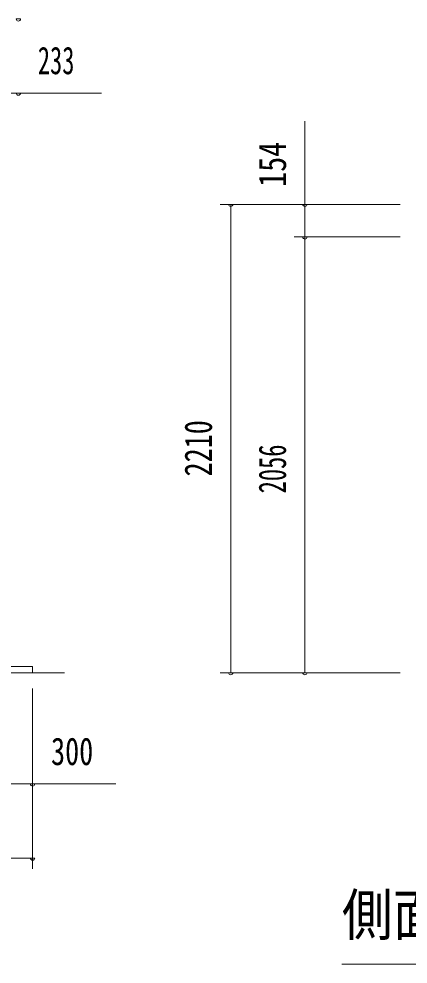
# Model space of a CAD drawing. Units: millimetres, scale not verified, with parts at other scales. Extents: x -23102 to 23102, y -10142 to 10142.
# Drawn here: x 4475 to 6313, y 462 to 4922 of the extents above; entities that cross this region are included whole.
import ezdxf
from ezdxf.enums import TextEntityAlignment as Align

# ---------------------------------------------------------------- set-up
doc = ezdxf.new("R2010")
doc.units = ezdxf.units.MM
doc.header["$LTSCALE"] = 40
doc.layers.add('0-2_1-0BOLD', color=7, linetype='Continuous', lineweight=18)
doc.layers.add('0-5_1-5DIM', color=3, linetype='Continuous', lineweight=18)
doc.styles.add('ＭＳ ゴシック', font='')
doc.styles.get('ＭＳ ゴシック').set_extended_font_data('MS Gothic')

msp = doc.modelspace()

# ---------------------------------------------------------------- linework, layer by layer
at = {"layer": '0-2_1-0BOLD'}
for p, q in [((-3560.44, 1837.17), (4689.55, 1837.17)), ((4539.55, 1867.17), (-3410.45, 1867.17)), ((4539.55, 1837.17), (4539.55, 1867.17))]:
    msp.add_line(p, q, dxfattribs=at)
at = {"layer": '0-5_1-5DIM'}
for p, q in [((4482.56, 4922.17), (4462.56, 4922.17)), ((-3735.94, 4572.18), (4865.06, 4572.18)), ((4482.56, 4572.17), (4462.56, 4572.17)), ((5825.72, 1837.17), (5825.72, 4439.68)), ((6275.72, 4047.17), (5425.72, 4047.17)), ((5485.72, 4047.17), (5465.72, 4047.17)), ((5475.72, 4047.17), (5475.72, 1837.17)), ((5835.72, 4047.17), (5815.72, 4047.17)), ((5775.72, 3893.17), (6275.72, 3893.17)), ((5835.72, 3893.17), (5815.72, 3893.17)), ((5425.72, 1837.17), (6275.72, 1837.17)), ((5485.72, 1837.17), (5465.72, 1837.17)), ((5835.72, 1837.17), (5815.72, 1837.17)), ((4539.56, 912.17), (4539.56, 1762.17)), ((4932.06, 1312.17), (-3802.95, 1312.17)), ((4549.56, 1312.17), (4529.56, 1312.17)), ((-3410.45, 962.17), (4539.56, 962.17)), ((-3410.45, 962.17), (4539.56, 962.17)), ((4549.56, 962.17), (4529.56, 962.17)), ((9000.72, 462.17), (6000.72, 462.17))]:
    msp.add_line(p, q, dxfattribs=at)
for centre in [(4472.56, 4922.17), (4472.56, 4572.17), (5475.72, 4047.17), (5825.72, 4047.17), (5825.72, 3893.17), (5475.72, 1837.17), (5825.72, 1837.17), (4539.56, 1312.17), (4539.56, 962.17)]:
    msp.add_arc(centre, 10, 180, 0, dxfattribs=at)

# ---------------------------------------------------------------- texts
at = {"layer": '0-5_1-5DIM', "color": 7, "style": 'ＭＳ ゴシック'}
for s, height, width, p in [('233', 130.2, 0.65, (4564.38, 4622.17)), ('300', 130.2, 0.75, (4626.71, 1362.17)), ('側面図\u3000Ｓ＝１／５０', 195.4, 0.9, (6000.72, 538.82))]:
    msp.add_text(s, height=height, dxfattribs=dict(at, width=width)).set_placement(p, align=Align.BOTTOM_LEFT)
for s, width, p in [('154', 0.8, (5775.72, 4129.76)), ('2210', 0.75, (5425.72, 2763.08)), ('2056', 0.65, (5775.72, 2683.52))]:
    msp.add_text(s, height=130.2, rotation=90, dxfattribs=dict(at, width=width)).set_placement(p, align=Align.BOTTOM_LEFT)

doc.saveas('drawing.dxf')
